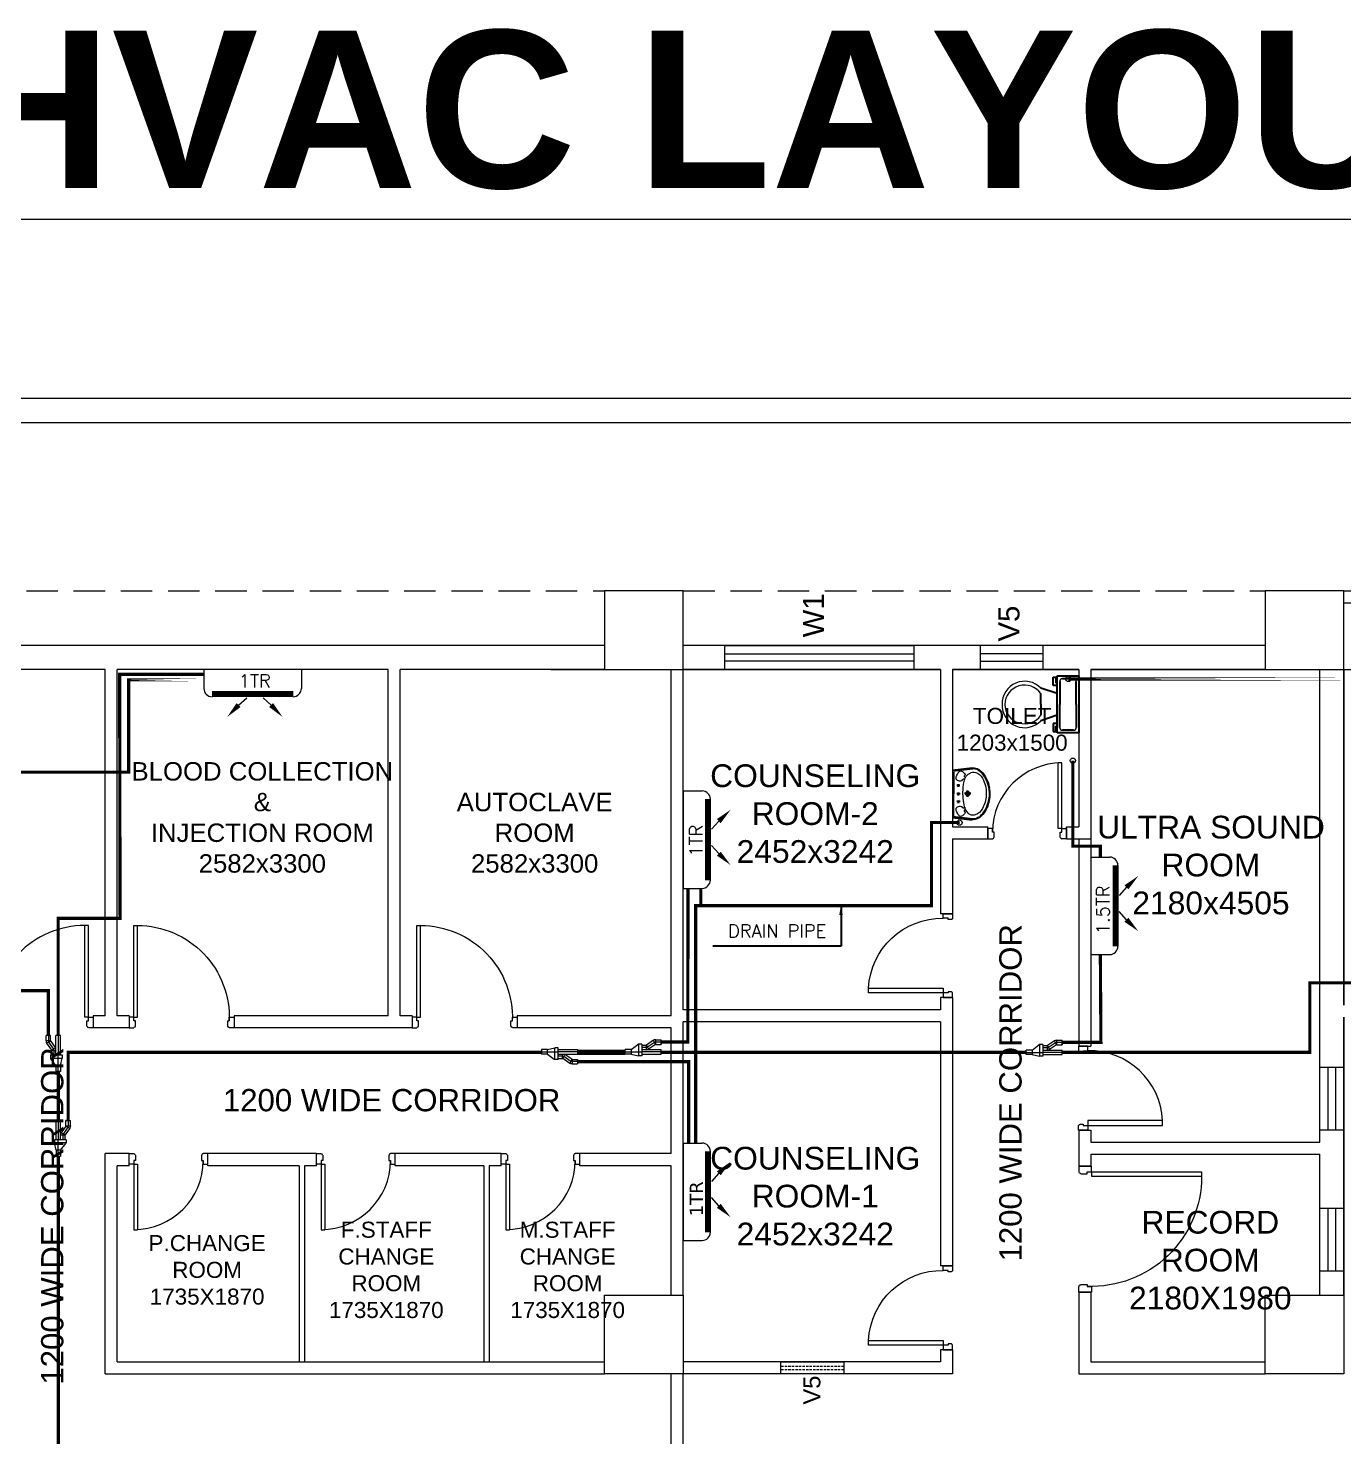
# Model space of a CAD drawing. Extents: x 3505867 to 4040009, y -660366 to -590408.
# Drawn here: x 3913450 to 3925987, y -603838 to -590408 of the extents above; entities that cross this region are included whole.
import ezdxf
from ezdxf.enums import TextEntityAlignment as Align

# ---------------------------------------------------------------- set-up
doc = ezdxf.new("R2010")
doc.units = 0
doc.header["$LTSCALE"] = 6
doc.header["$MEASUREMENT"] = 0
doc.linetypes.add('HIDDEN', pattern=[0.375, 0.25, -0.125])
doc.layers.get('0').update_dxf_attribs({"linetype": 'CONTINUOUS', "lineweight": 0})
for name, color, linetype, lineweight in [('1Y-JOINT', 1, 'CONTINUOUS', 0), ('AC CKT-8', 110, 'CONTINUOUS', 0), ('AC-AHU', 7, 'CONTINUOUS', 0), ('Chajja', 7, 'CONTINUOUS', 0), ('COL', 5, 'CONTINUOUS', 0), ('DIM', 7, 'CONTINUOUS', 0), ('DOOR', 44, 'CONTINUOUS', 0), ('HTL-COPPER PIPE', 6, 'CONTINUOUS', 0), ('HVAC_HI-WALL_1.5TR', 5, 'CONTINUOUS', 0), ('HVAC_HI_WALL_1TR', 1, 'CONTINUOUS', 0), ('JOINERY', 7, 'CONTINUOUS', 0), ('M HVAC HIGH WALL UNIT', 3, 'CONTINUOUS', 0), ('M-VRF- CKT', 5, 'CONTINUOUS', 0), ('MEP_HVAC_DRAIN_PIPE', 7, 'CONTINUOUS', 0), ('MEP_HVAC_TEXT', 7, 'CONTINUOUS', 0), ('MEP_HVAC_VRF_COPPER_PIPE', 6, 'CONTINUOUS', 0), ('P-Wall', 36, 'CONTINUOUS', 0), ('TITLE', 7, 'CONTINUOUS', 0), ('vrf', 6, 'CONTINUOUS', 0), ('WALL', 10, 'CONTINUOUS', 0), ('Window', 161, 'CONTINUOUS', 0)]:
    doc.layers.add(name, color=color, linetype=linetype, lineweight=lineweight)
doc.styles.add('ARIAL', font='arial.ttf')
doc.styles.add('VERDANA', font='verdana.ttf')
doc.dimstyles.new('TEXT', dxfattribs={"dimscale": 0, "dimtxt": 500, "dimasz": 100, "dimexe": 75, "dimexo": 100, "dimgap": 50, "dimtad": 0, "dimdec": 0, "dimzin": 0, "dimdsep": 46, "dimtxsty": 'ARIAL', "dimblk": 'OBLIQUE', "dimcen": 0.09, "dimdle": 100, "dimclrd": 256, "dimclre": 256, "dimclrt": 6, "dimadec": 0, "dimazin": 0, "dimtfac": 1, "dimtdec": 0, "dimtofl": 0, "dimtmove": 2, "dimatfit": 3, "dimfxl": 1, "dimfrac": 2, "dimtolj": 1, "dimtzin": 0, "dimarcsym": 0})

# ---------------------------------------------------------------- blocks, each defined once
blk = doc.blocks.new('Z$W@#1841')
at = {"layer": 'DOOR'}
blk.add_lwpolyline([(482, 633), (482, -167), (533, -167), (533, 633)], close=True, dxfattribs=at)
for points in [[(-254, -218), (-268, -218), (-268, -167), (-317, -167), (-317, -267), (-268, -267), (-268, -265, 0.414214), (-256, -254), (-254, -254)], [(519, -218), (533, -218), (533, -167), (583, -167), (583, -267), (533, -267), (533, -265, -0.414214), (522, -254), (519, -254)]]:
    blk.add_lwpolyline(points, format="xyb", close=True, dxfattribs=at)
at = {"layer": 'DOOR', "color": 145}
blk.add_arc((518, -152), 786, 92.6177, 181.1129, dxfattribs=at)
blk = doc.blocks.new('750')
at = {"layer": 'DOOR'}
for p, q in [((-50, 705), (-47.5, 705)), ((-35, 690), (-35, 692.5)), ((-50, 45), (-47.5, 45)), ((-35, 60), (-35, 57.5)), ((50, 45), (50, 80)), ((50, 80), (675, 80)), ((50, 45), (675, 45)), ((675, 45), (675, 80))]:
    blk.add_line(p, q, dxfattribs=at)
for points in [[(15, 690), (15, 705), (50, 705), (50, 750), (-50, 750), (-50, 705)], [(-35, 690), (15, 690)], [(15, 60), (15, 45), (50, 45), (50, 0), (-50, 0), (-50, 45)], [(-35, 60), (15, 60)]]:
    blk.add_lwpolyline(points, dxfattribs=at)
for centre, start, end in [((-35, 705), 180, 270), ((-35, 45), 90, 180)]:
    blk.add_arc(centre, 12.5, start, end, dxfattribs=at)
at = {"layer": 'DOOR', "color": 145}
blk.add_arc((15, 45), 660, 0, 90, dxfattribs=at)
blk = doc.blocks.new('A$C19B8274B')
at = {"layer": 'DOOR'}
for p, q in [((-45, 925), (-80, 925)), ((-80, 50), (-80, 925)), ((-45, 50), (-45, 925)), ((-45, 50), (-80, 50)), ((-955, -50), (-955, -47.5)), ((-940, -35), (-942.5, -35)), ((-60, -35), (-57.5, -35)), ((-45, -50), (-45, -47.5))]:
    blk.add_line(p, q, dxfattribs=at)
for points in [[(-940, 15), (-955, 15), (-955, 50), (-1000, 50), (-1000, -50), (-955, -50)], [(-940, -35), (-940, 15)], [(-60, 15), (-45, 15), (-45, 50), (0, 50), (0, -50), (-45, -50)], [(-60, -35), (-60, 15)]]:
    blk.add_lwpolyline(points, dxfattribs=at)
at = {"layer": 'DOOR', "color": 145}
blk.add_arc((-80, 50), 875, 90, 182.29244, dxfattribs=at)
at = {"layer": 'DOOR'}
for centre, start, end in [((-955, -35), 270, 0), ((-45, -35), 180, 270)]:
    blk.add_arc(centre, 12.5, start, end, dxfattribs=at)
blk = doc.blocks.new('u46')
at = {"color": 8, "lineweight": 25}
for p, q in [((-10, 228), (175, 249)), ((-10, 220), (181, 242)), ((-1, -209), (1, 209)), ((57, 81), (29, 81)), ((62, 2), (29, 2)), ((44, 93), (44, 67)), ((44, 14), (44, -13)), ((163, 3), (102, 3)), ((133, -27), (133, 33)), ((62, -73), (29, -73)), ((44, -61), (44, -87)), ((-10, -216), (181, -238)), ((-10, -224), (175, -245))]:
    blk.add_line(p, q, dxfattribs=at)
at = {"color": 8, "extrusion": (0, 0, -1)}
for centre, major_axis, start_param, end_param in [((56, 154), (0, 34), 4.33982, 5.202657), ((65, 170), (0.3, 49.2), 3.359735, 4.09512), ((145, 128), (1, 126), -1.238036, -0.892193), ((66, 199), (0, 20.7), -1.101507, 0.481509), ((57, 163), (-0.3, 56.9), 0.324902, 0.965135), ((104, 118), (-0.2, 26.8), -1.278641, -0.487266), ((96, 136), (0, 7.39), -0.727724, 1.373337), ((208, 103), (0, 110), -1.431017, -0.436146), ((110, 167), (-6.08, 6.08), 4.867594, 6.265028), ((110, 165), (5.47, 5.47), 2.097053, 3.541809), ((90, 185), (0, 17.9), 0.880684, 2.260744), ((190, 138), (0, 70.9), -0.405199, 0.56573), ((188, 150), (0, 99.5), -0.132539, 0.848731), ((186, 148), (0.1, 94.4), -0.049658, 0.838116), ((154, 79), (0, 140), 0.557563, 1.193786), ((57, 20), (0, 275), 0.806541, 1.180915), ((50, 14), (0, 294), 0.809856, 1.41441), ((44, 81), (0.02, 6.43), 3.139035, 9.42222), ((44, 2), (0.08, 6.43), 3.12883, 9.412015), ((62, 153), (0, 31.9), 2.620328, 3.422401), ((820, -1), (0, 732), -1.56667, -1.474079), ((888, 37), (1, 801), 4.558159, 4.668067), ((387, 48), (0, 296), -1.495794, -1.328336), ((133, 3), (0, 21.6), 3.141254, 9.424439), ((133, 3), (-0.1, 15.5), 3.145308, 9.428493), ((133, 3), (0, 10.9), 3.142047372431534, 9.42523267961112), ((13, 7), (0, 298), 1.141495, 1.637774), ((35, 3), (0, 303), 1.155365, 1.952189), ((72, -2), (0, 274), 1.346594, 1.865175), ((65, -164), (0.1, 49.2), -0.960797, -0.225412), ((44, -73), (0.02, 6.43), 3.139035, 9.42222), ((62, -147), (-0.1, 31.9), -0.276767, 0.525307), ((104, -111), (0.2, 26.8), 3.628858, 4.420234), ((97, -128), (-0.03, 8.55), 1.455188, 3.796569), ((263, -74), (0, 167), 4.181112, 4.641559), ((56, -13), (0, 287), 1.808981, 2.322804), ((62, -11), (0, 247), 1.579809, 2.112792), ((124, -52), (0, 200), 1.868215, 2.281789), ((56, -148), (0, 34), 4.222121, 5.084958), ((145, -122), (0, 126), 4.027191, 4.373034), ((66, -193), (0, 20.7), 2.661884, 4.2449), ((57, -157), (0.3, 56.9), 2.176458, 2.816691), ((110, -161), (-6.08, 6.08), 4.730546, 6.12798), ((111, -159), (6.17, 6.17), 4.354779, 6.027124), ((90, -178), (0, 17.9), 0.880848, 2.260908), ((193, -126), (0, 80.1), 3.554495, 4.299548), ((181, -107), (0, 94.7), 2.890537, 3.362984), ((185, -162), (-0.1, 83.2), 2.850118, 3.264751), ((188, -160), (0, 78.1), 2.562376, 3.231693), ((163, -80), (0, 126), 2.054055, 2.802751), ((187, -138), (0, 106), 2.310552, 2.942572), ((172, -117), (0, 123), 2.127435, 2.640092)]:
    blk.add_ellipse(centre, major_axis=major_axis, ratio=1, start_param=start_param, end_param=end_param, dxfattribs=at)
blk = doc.blocks.new('rhej')
at = {"color": 8, "lineweight": 25}
for p, q in [((310, 279), (310, -264)), ((517, 279), (310, 279)), ((517, 8), (517, 279)), ((310, 111), (155, 163)), ((272, 189), (272, 266)), ((272, 266), (298, 266)), ((310, 189), (272, 189)), ((298, 266), (298, 215)), ((298, 215), (310, 215)), ((336, 228), (336, 8)), ((466, 254), (362, 254)), ((491, 8), (491, 228)), ((155, 8), (155, 111)), ((155, 8), (155, -96)), ((336, -212), (336, 8)), ((491, 8), (491, -212)), ((517, -264), (517, 8)), ((310, -96), (155, -147)), ((272, -173), (272, -251)), ((310, -173), (272, -173)), ((272, -251), (298, -251)), ((298, -251), (298, -199)), ((298, -199), (310, -199)), ((310, -264), (517, -264)), ((466, -238), (362, -238))]:
    blk.add_line(p, q, dxfattribs=at)
at = {"color": 8, "extrusion": (0, 0, -1)}
for centre, major_axis, start_param, end_param in [((0, 16), (151, -151), 2.319632, 4.738539), ((1, 2), (-134, -134), 0.814663, 3.31238), ((359, 231), (-16.2, -16.2), 0.643501, 2.498091), ((469, 231), (16.2, -16.2), 3.785094, 5.639684), ((0, 0), (-151, -151), 4.686239, 7.105146), ((1, 13), (-134, -134), 4.541602, 7.039318), ((359, -215), (-16.2, -16.2), -0.927295, 0.927295), ((469, -215), (16.2, -16.2), 5.35589, 7.21048)]:
    blk.add_ellipse(centre, major_axis=major_axis, ratio=1, start_param=start_param, end_param=end_param, dxfattribs=at)
blk = doc.blocks.new('CIVIL IVF')
at = {"layer": 'Chajja', "color": 8, "linetype": 'HIDDEN', "ltscale": 200}
for p, q in [((-22265, 18165.2), (-16305, 18165.2)), ((-15555, 18165.2), (-10010, 18165.2))]:
    blk.add_line(p, q, dxfattribs=at)
at = {"layer": 'COL', "color": 8}
for points in [[(-16305, 17415.2), (-15555, 17415.2), (-15555, 18165.2), (-16305, 18165.2)], [(-10010, 17415.2), (-9260, 17415.2), (-9260, 18165.2), (-10010, 18165.2)], [(-16305, 10700.2), (-16305, 11450.2), (-15555, 11450.2), (-15555, 10700.2)]]:
    blk.add_lwpolyline(points, close=True, dxfattribs=at)
at = {"layer": 'COL', "color": 8, "elevation": 0}
blk.add_lwpolyline([(-10010, 10700.2), (-10010, 11450.2), (-9260, 11450.2), (-9260, 10700.2)], close=True, dxfattribs=at)
at = {"layer": 'P-Wall', "color": 8, "lineweight": 0}
for p, q in [((-19215, 12685.2), (-19215, 10815.2)), ((-19165, 12685.2), (-19165, 10815.2)), ((-17455, 12685.2), (-17455, 10815.2)), ((-17405, 12685.2), (-17405, 10815.2))]:
    blk.add_line(p, q, dxfattribs=at)
at = {"layer": 'WALL', "color": 8, "linetype": 'ByBlock'}
for p, q in [((-16305, 17645.2), (-22265, 17645.2)), ((-10010, 17645.2), (-15555, 17645.2)), ((-21065, 17415.2), (-24330, 17415.2)), ((-21065, 14115.2), (-21065, 17415.2)), ((-20950, 14115.2), (-20950, 17415.2)), ((-18367.5, 17415.2), (-20950, 17415.2)), ((-18367.5, 14115.2), (-18367.5, 17415.2)), ((-16305, 17415.2), (-18252.5, 17415.2)), ((-18252.5, 14115.2), (-18252.5, 17415.2)), ((-15670, 15800.2), (-15670, 17415.2)), ((-13102.8, 17415.2), (-15555, 17415.2)), ((-15555, 14172.7), (-15555, 17415.2)), ((-13102.8, 17415.2), (-13102.8, 15087.7)), ((-12987.8, 17415.2), (-12987.8, 15915.2)), ((-11784.8, 17415.2), (-11784.8, 15915.2)), ((-11669.8, 17415.2), (-11669.8, 15800.2)), ((-9489.9, 12910.1), (-9490, 17415.2)), ((-9260, 17415.2), (-9260, 14215.2)), ((-9260, 14215.3), (-9260, 17415.2)), ((-12987.8, 15915.2), (-12652.8, 15915.2)), ((-12652.8, 15800.2), (-12652.8, 15915.2)), ((-11902.8, 15915.2), (-11784.8, 15915.2)), ((-11902.8, 15800.2), (-11902.8, 15915.2)), ((-15670, 14115.2), (-15670, 15800.2)), ((-12987.8, 15800.2), (-12987.8, 15087.7)), ((-12987.8, 15800.2), (-12652.8, 15800.2)), ((-11902.8, 15800.2), (-11669.8, 15800.2)), ((-11784.8, 15800.2), (-11784.8, 13825.1)), ((-11669.8, 15800.2), (-11669.8, 13825.1)), ((-12987.8, 15087.7), (-13102.8, 15087.7)), ((-13102.8, 14287.7), (-13102.8, 14172.7)), ((-12987.8, 14287.7), (-13102.8, 14287.7)), ((-12987.8, 14287.7), (-12987.8, 11730.2)), ((-21065, 14115.2), (-21179.1, 14115.2)), ((-21179.1, 14115.2), (-21179.1, 14000.2)), ((-21065, 14115.2), (-21179.1, 14115.2)), ((-20835.9, 14115.2), (-20950, 14115.2)), ((-20835.9, 14115.2), (-20835.9, 14000.2)), ((-18367.5, 14115.2), (-19835.9, 14115.2)), ((-19835.9, 14115.2), (-19835.9, 14000.2)), ((-18138.4, 14115.2), (-18252.5, 14115.2)), ((-18138.4, 14115.2), (-18138.4, 14000.2)), ((-15670, 14115.2), (-17138.4, 14115.2)), ((-17138.4, 14115.2), (-17138.4, 14000.2)), ((-13102.8, 14172.7), (-15555, 14172.7)), ((-20835.9, 14000.2), (-21179.1, 14000.2)), ((-18138.4, 14000.2), (-19835.9, 14000.2)), ((-15670, 14000.2), (-17138.4, 14000.2)), ((-15670, 12800.2), (-15670, 14000.2)), ((-13102.8, 14057.7), (-15555, 14057.7)), ((-15555, 11450.2), (-15555, 14057.7)), ((-13102.8, 14057.7), (-13102.8, 11730.2)), ((-9260, 11450.2), (-9260, 14100.3)), ((-9260, 14100.2), (-9260, 11450.2)), ((-11784.8, 13825.1), (-11669.8, 13825.1)), ((-11784.8, 13025.1), (-11784.8, 12680.1)), ((-11784.8, 13025.1), (-11669.8, 13025.1)), ((-11669.8, 13025.1), (-11669.8, 12910.1)), ((-11669.8, 12910.1), (-9490, 12910.1)), ((-21065, 10700.2), (-21065, 12800.2)), ((-20835, 12800.2), (-21065, 12800.2)), ((-20835, 12685.2), (-20835, 12800.2)), ((-19050, 12800.2), (-20085, 12800.2)), ((-20085, 12685.2), (-20085, 12800.2)), ((-19050, 12685.2), (-19050, 12800.2)), ((-17290, 12800.2), (-18300, 12800.2)), ((-18300, 12685.2), (-18300, 12800.2)), ((-17290, 12685.2), (-17290, 12800.2)), ((-15670, 12800.2), (-16540, 12800.2)), ((-16540, 12685.2), (-16540, 12800.2)), ((-11669.8, 12795.1), (-9490, 12795.1)), ((-11669.8, 12795.1), (-11669.8, 12680.1)), ((-9489.9, 11450.2), (-9489.9, 12795.1)), ((-20950, 10815.2), (-20950, 12685.2)), ((-20835, 12685.2), (-20950, 12685.2)), ((-19215, 12685.2), (-20085, 12685.2)), ((-19050, 12685.2), (-19165, 12685.2)), ((-17455, 12685.2), (-18300, 12685.2)), ((-17290, 12685.2), (-17405, 12685.2)), ((-15670, 12685.2), (-16540, 12685.2)), ((-15670, 11450.2), (-15670, 12685.2)), ((-11784.8, 12680.1), (-11669.8, 12680.1)), ((-11784.8, 11480.1), (-11784.8, 10700.2)), ((-11784.8, 11480.1), (-11669.8, 11480.1)), ((-11669.8, 11480.1), (-11669.8, 10815.2)), ((-13102.8, 10930.2), (-13102.8, 10815.2)), ((-13102.8, 10930.2), (-13102.8, 10815.2)), ((-12987.8, 10930.2), (-13102.8, 10930.2)), ((-12987.8, 10930.2), (-12987.8, 10700.2)), ((-20950, 10815.2), (-16305, 10815.2)), ((-13102.8, 10815.2), (-15555, 10815.2)), ((-11669.8, 10815.2), (-10010, 10815.2)), ((-21065, 10700.2), (-16305, 10700.2)), ((-15670, 9925.2), (-15670, 10700.2)), ((-15555, 9925.2), (-15555, 10700.2)), ((-12987.8, 10700.2), (-15555, 10700.2)), ((-11784.8, 10700.2), (-10010, 10700.2))]:
    blk.add_line(p, q, dxfattribs=at)
at = {"layer": 'WALL', "color": 8, "lineweight": 0}
for p, q in [((-11784.8, 17415.2), (-12987.8, 17415.2)), ((-10010, 17415.2), (-11669.8, 17415.2)), ((-15670, 15800.2), (-15670, 15800.2)), ((-12987.8, 11730.2), (-13102.8, 11730.2))]:
    blk.add_line(p, q, dxfattribs=at)
at = {"layer": 'WALL', "color": 8, "linetype": 'ByBlock'}
for points in [[(-9260, 18165.2), (-8660, 18165.2), (-8660, 17645.2)], [(-9260, 18165.2), (-8660, 18165.2), (-8660, 17645.2)], [(-9260, 18050.2), (-8775, 18050.2), (-8775, 17645.2)], [(-9260, 18050.2), (-8775, 18050.2), (-8775, 17645.2)], [(-16817.6, 17415.2), (-13102.8, 17415.2)], [(-12987.8, 17415.2), (-11784.8, 17415.2)], [(-11669.8, 17415.2), (-6260, 17415.2), (-6260, 11450.2)]]:
    blk.add_lwpolyline(points, dxfattribs=at)
at = {"layer": 'Window', "color": 8, "linetype": 'HIDDEN', "ltscale": 15}
for p, q in [((-14024.9, 10771.8), (-14624.9, 10771.8)), ((-14024.9, 10739.4), (-14624.9, 10739.4))]:
    blk.add_line(p, q, dxfattribs=at)
at = {"layer": 'Window', "color": 8, "linetype": 'Continuous'}
for points in [[(-13358.8, 17645.2), (-13358.8, 17415.2), (-15158.8, 17415.2), (-15158.8, 17645.2)], [(-12124.7, 17415.2), (-12124.7, 17645.2), (-12724.7, 17645.2), (-12724.7, 17415.2)], [(-13358.8, 17565.2), (-13358.8, 17495.2), (-15158.8, 17495.2), (-15158.8, 17565.2)], [(-12124.7, 17495.2), (-12124.7, 17565.2), (-12724.7, 17565.2), (-12724.7, 17495.2)], [(-9490, 13625.1), (-9260, 13625.1), (-9260, 13025.1), (-9490, 13025.1)], [(-9410, 13625.1), (-9340, 13625.1), (-9340, 13025.1), (-9410, 13025.1)], [(-9490, 12280.2), (-9260, 12280.2), (-9260, 11680.2), (-9490, 11680.2)], [(-9410, 12280.2), (-9340, 12280.2), (-9340, 11680.2), (-9410, 11680.2)]]:
    blk.add_lwpolyline(points, close=True, dxfattribs=at)
at = {"layer": 'Window', "color": 8, "linetype": 'Continuous', "elevation": 0}
blk.add_lwpolyline([(-14624.9, 10700.2), (-14624.9, 10815.2), (-14024.9, 10815.2), (-14024.9, 10700.2)], close=True, dxfattribs=at)
at = {"layer": 'DOOR', "color": 8}
for p, rotation in [((-11902.8, 15850.2), 89.99999999999999), ((-20835, 12750.2), 270), ((-19050, 12750.2), 270), ((-17290, 12750.2), 270)]:
    blk.add_blockref('750', p, dxfattribs=dict(at, rotation=rotation))
at = {"layer": 'DOOR', "color": 8, "linetype": 'Continuous'}
for name, p, xscale, yscale, zscale, rotation in [('Z$W@#1841', (-13225.5, 14805.6), -0.8888888889923692, 0.8888888889923692, 0.8888888888759539, 89.99999999999977), ('Z$W@#1841', (-11550.1, 13543.1), 0.8888888889923692, 0.8888888889923692, 0.8888888889923692, 270), ('A$C19B8274B', (-11724.8, 12680.1), -1.2, 1.2, 1.2, 269.9999999999842), ('Z$W@#1841', (-13225.5, 11448.1), -0.8888888889923692, 0.8888888889923692, 0.8888888888759539, 89.99999999999977)]:
    blk.add_blockref(name, p, dxfattribs=dict(at, xscale=xscale, yscale=yscale, zscale=zscale, rotation=rotation))
blk.add_blockref('A$C19B8274B', (-21179.1, 14050.2), dxfattribs=at)
at = {"layer": 'DOOR', "color": 8, "linetype": 'Continuous', "xscale": -1}
for p in [(-20835.9, 14050.2), (-18138.4, 14050.2)]:
    blk.add_blockref('A$C19B8274B', p, dxfattribs=at)
at = {"layer": 'WALL', "color": 8, "linetype": 'ByBlock', "xscale": -1, "rotation": 180}
blk.add_blockref('rhej', (-12302.2, 17090.3), dxfattribs=at)
at = {"layer": 'WALL', "color": 8, "linetype": 'ByBlock'}
blk.add_blockref('u46', (-12977.7, 16229.2), dxfattribs=at)
at = {"layer": 'DIM', "color": 8, "style": 'ARIAL'}
for p in [(-12266.8, 13380.2), (-21398.3, 12206)]:
    blk.add_text('1200 WIDE CORRIDOR', height=212.5, rotation=90, dxfattribs=at).set_placement(p, align=Align.BOTTOM_CENTER)
blk.add_text('1200 WIDE CORRIDOR', height=212.5, dxfattribs=at).set_placement((-18334, 13140), align=Align.BOTTOM_CENTER)
at = {"layer": 'DIM', "color": 8, "attachment_point": 5, "style": 'ARIAL'}
for s, insert, char_height, width in [('TOILET\\P1203x1500', (-12420.6, 16844.8), 153, 1626.956), ('BLOOD COLLECTION \\P&\\PINJECTION ROOM\\P2582x3300', (-19566, 16004.8), 175.567, 2637.717), ('COUNSELING\\PROOM-2\\P2452x3242', (-14297.4, 16040.5), 216.75, 2086.034), ('\\PAUTOCLAVE\\PROOM\\P2582x3300', (-16970.9, 16004.8), 175.57, 1589.812), ('ULTRA SOUND\\PROOM\\P2180x4505', (-10526, 15550.1), 216.75, 2086.034), ('COUNSELING\\PROOM-1\\P2452x3242', (-14297.4, 12393.7), 216.75, 2086.034), ('RECORD\\PROOM 2180X1980', (-10532.1, 11783.2), 216.75, 2086.034), ('F.STAFF\\PCHANGE\\PROOM\\P1735X1870', (-18384.9, 11691), 153, 1198.956), ('M.STAFF\\PCHANGE\\PROOM\\P1735X1870', (-16656.7, 11691), 153, 1198.956), ('P.CHANGE\\PROOM\\P1735X1870', (-20092.3, 11691), 153, 1198.956)]:
    blk.add_mtext(s, dxfattribs=dict(at, insert=insert, char_height=char_height, width=width))
at = {"layer": 'JOINERY', "color": 8, "style": 'ARIAL', "width": 1}
for s, height, p in [('W1', 200, (-14214.5, 17722.6)), ('V5', 200, (-12350.9, 17682.8)), ('V5', 161.2, (-14248.1, 10408, -101230.8))]:
    blk.add_text(s, height=height, rotation=90, dxfattribs=at).set_placement(p)
blk = doc.blocks.new('HI WALL SPLIT AC UNIT 1TR')
at = {"layer": 'M HVAC HIGH WALL UNIT', "color": 1, "lineweight": 5}
for p, q in [((1294404, -128752), (1294404, -129681)), ((1294404, -128752), (1294584, -128752)), ((1294662, -128831), (1294662, -129602)), ((1294404, -129681), (1294584, -129681))]:
    blk.add_line(p, q, dxfattribs=at)
at = {"layer": 'M HVAC HIGH WALL UNIT', "color": 8, "lineweight": 5}
for p, q in [((1294616, -128831), (1294616, -129602)), ((1294625, -128831), (1294625, -129602)), ((1294637, -128831), (1294637, -129602)), ((1294646, -128831), (1294646, -129602)), ((1294655, -128831), (1294655, -129602))]:
    blk.add_line(p, q, dxfattribs=at)
at = {"layer": 'M HVAC HIGH WALL UNIT', "color": 7, "lineweight": 5}
for p, q in [((1294743, -129040), (1294674, -129117)), ((1294743, -129350), (1294674, -129272))]:
    blk.add_line(p, q, dxfattribs=at)
at = {"layer": 'M HVAC HIGH WALL UNIT', "color": 1, "lineweight": 5}
for centre, start, end in [((1294584, -128831), 0, 90), ((1294584, -129602), 270, 0)]:
    blk.add_arc(centre, 78.8, start, end, dxfattribs=at)
at = {"layer": 'M HVAC HIGH WALL UNIT', "color": 7, "lineweight": 5}
for points in [[(1294761, -129059), (1294725, -129021), (1294856, -128931)], [(1294761, -129331), (1294725, -129369), (1294856, -129459)]]:
    blk.add_solid(points, dxfattribs=at)
blk = doc.blocks.new('HI WALL SPLIT AC UNIT 1.5TR')
at = {"layer": 'HVAC_HI-WALL_1.5TR', "color": 5, "lineweight": 5}
for p, q in [((1295076, -129963), (1295847, -129963)), ((1294997, -130221), (1294997, -130042)), ((1295926, -130221), (1295926, -130042)), ((1294997, -130221), (1295926, -130221))]:
    blk.add_line(p, q, dxfattribs=at)
at = {"layer": 'HVAC_HI-WALL_1.5TR', "color": 8, "lineweight": 5}
for p, q in [((1295076, -129970), (1295847, -129970)), ((1295076, -129979), (1295847, -129979)), ((1295076, -129988), (1295847, -129988)), ((1295076, -130000), (1295847, -130000)), ((1295076, -130009), (1295847, -130009))]:
    blk.add_line(p, q, dxfattribs=at)
at = {"layer": 'HVAC_HI-WALL_1.5TR', "color": 7, "lineweight": 5}
for p, q in [((1295285, -129882), (1295363, -129952)), ((1295595, -129882), (1295517, -129952))]:
    blk.add_line(p, q, dxfattribs=at)
at = {"layer": 'HVAC_HI-WALL_1.5TR', "color": 5, "lineweight": 5}
for centre, start, end in [((1295076, -130042), 90, 180), ((1295847, -130042), 0, 90)]:
    blk.add_arc(centre, 78.8, start, end, dxfattribs=at)
at = {"layer": 'HVAC_HI-WALL_1.5TR', "color": 7, "lineweight": 5}
for points in [[(1295304, -129864), (1295266, -129901), (1295176, -129769)], [(1295576, -129864), (1295614, -129901), (1295704, -129769)]]:
    blk.add_solid(points, dxfattribs=at)
blk = doc.blocks.new('Y-JOINT')
at = {"layer": '1Y-JOINT', "extrusion": (7.0061e-12, -6.61628e-05, 1)}
for p, q in [((416463, -2646, 0), (416247, -2646, 0)), ((416247, -2646, 0), (416247, -2697, 0)), ((416463, -2757, 0), (416463, -2628, 0)), ((416463, -2628, 0), (416499, -2628, 0)), ((416499, -2757, 0), (416499, -2628, 0)), ((416579, -2646, 0), (416499, -2628, 0)), ((416247, -2671, 0), (416463, -2671, 0)), ((416463, -2697, 0), (416247, -2697, 0)), ((416306, -2756, 0), (416247, -2756, 0)), ((416247, -2772, 0), (416247, -2756, 0)), ((416247, -2756, 0), (416247, -2807, 0)), ((416247, -2781, 0), (416306, -2781, 0)), ((416306, -2807, 0), (416247, -2807, 0)), ((416306, -2756, 0), (416306, -2807, 0)), ((416310, -2755, 0), (416386, -2703, 0)), ((416310, -2755, 0), (416333, -2801, 0)), ((416321, -2778, 0), (416399, -2725, 0)), ((416333, -2801, 0), (416408, -2748, 0)), ((416408, -2748, 0), (416386, -2703, 0)), ((416412, -2747, 0), (416412, -2697, 0)), ((416463, -2697, 0), (416412, -2697, 0)), ((416412, -2722, 0), (416463, -2722, 0)), ((416463, -2747, 0), (416412, -2747, 0)), ((416463, -2757, 0), (416499, -2757, 0)), ((416579, -2697, 0), (416506, -2754, 0))]:
    blk.add_line(p, q, dxfattribs=at)
at = {"layer": '1Y-JOINT', "extrusion": (6.9964e-12, -6.61628e-05, 1)}
for p, q in [((416579, -2646, 0), (416647, -2646, 0)), ((416647, -2646, 0), (416647, -2697, 0)), ((416647, -2671, 0), (416463, -2671, 0)), ((416579, -2697, 0), (416647, -2697, 0))]:
    blk.add_line(p, q, dxfattribs=at)
at = {"layer": '1Y-JOINT'}
blk.add_line((416579, -2697, 0), (416579, -2646, 0), dxfattribs=at)
at = {"layer": '1Y-JOINT', "extrusion": (7.0061e-12, -6.61628e-05, 1)}
for centre, radius, start, end in [((416306, -2747, 0), 8.85, 270, 296.0671), ((416306, -2747, 0), 34.2, 270, 296.0671), ((416306, -2747, 0), 59.5, 270, 296.0671), ((416412, -2756, 0), 59.5, 90, 116.0671), ((416412, -2756, 0), 34.2, 90, 116.0671), ((416412, -2756, 0), 8.85, 90, 116.0671), ((416499, -2749, 0), 8.85, 270, 321.3789)]:
    blk.add_arc(centre, radius, start, end, dxfattribs=at)
blk = doc.blocks.new('A$C4D743431')
at = {"layer": 'AC CKT-8', "xscale": 0.933787291884793, "yscale": 0.933787291884793, "zscale": 0.933787291884793, "rotation": 359.9999939263457}
blk.add_blockref('Y-JOINT', (-389060, 2495, 0), dxfattribs=at)
blk = doc.blocks.new('G$C4406566D')
at = {"layer": 'M-VRF- CKT', "xscale": 0.8031807735897878, "yscale": 0.8031807735897878, "zscale": 0.8031807735897878, "rotation": 180}
blk.add_blockref('A$C4D743431', (-224, -89, 0), dxfattribs=at)
blk.add_blockref('A$C4D743431', (-224, -89, 0), dxfattribs=at)
blk = doc.blocks.new('G$C186CAD5F')
at = {"layer": 'vrf', "color": 3, "xscale": 8.96419313933734, "yscale": 8.96419313933734, "zscale": 8.96419313933734, "rotation": 270.0000005682937}
blk.add_blockref('G$C4406566D', (796, -2010, 0), dxfattribs=at)
blk = doc.blocks.new('_Oblique')
at = {"color": 0, "linetype": 'ByBlock', "lineweight": -2}
blk.add_line((-0.5, -0.5), (0.5, 0.5), dxfattribs=at)

msp = doc.modelspace()

# ---------------------------------------------------------------- linework, layer by layer
for points in [[(3942401.3, -593936.6), (3942401.3, -625948), (3897320.1, -625948), (3897320.1, -593936.6)], [(3942169.5, -594168.4), (3942169.5, -625716.2), (3897552, -625716.2), (3897552, -594168.4)]]:
    msp.add_lwpolyline(points, close=True)
at = {"layer": 'MEP_HVAC_DRAIN_PIPE', "linetype": 'ByBlock', "const_width": 30}
for points in [[(3914406.7, -596621.8), (3914406.7, -597501.8), (3910504.5, -597501.8), (3910504.5, -597501.8)], [(3923666.9, -598311.3), (3923666.9, -598206.2), (3923405, -598206.2), (3923405, -597391.6)], [(3919811, -601037.5), (3919811, -598773.9), (3922058.7, -598773.9), (3922058.7, -597982), (3922325.1, -597982)], [(3919859.5, -598609), (3919859.5, -598776.3)]]:
    msp.add_lwpolyline(points, dxfattribs=at)
at = {"layer": 'MEP_HVAC_DRAIN_PIPE', "linetype": 'ByBlock'}
for points in [[(3915123.9, -596621.8, 30, 30, 0), (3915123.9, -596621.8, 30, 30, 0), (3914391.9, -596621.8, 0, 0, 0)], [(3926054, -596612.9, 30, 30, 0), (3926054, -596612.9, 30, 30, 0), (3923362.3, -596612.9, 0, 0, 0)]]:
    msp.add_lwpolyline(points, format="xyseb", close=True, dxfattribs=at)
for centre in [(3923405, -597391.6), (3922325.1, -597982)]:
    msp.add_circle(centre, 25, dxfattribs=at)
at = {"layer": 'MEP_HVAC_TEXT', "linetype": 'ByBlock'}
msp.add_circle((3923362.3, -596612.9), 25, dxfattribs=at)
at = {"layer": 'MEP_HVAC_VRF_COPPER_PIPE', "color": 6, "linetype": 'ByBlock', "const_width": 30, "elevation": 0}
for points in [[(3913720.2, -598894.5), (3913720.2, -598894.5), (3914325.3, -598894.5), (3914320.9, -596554.2)], [(3914320.9, -596569.2), (3915123.9, -596569.2), (3915123.9, -596569.2), (3915123.9, -596569.2), (3915123.9, -596569.2)], [(3919480.6, -600073.9), (3919736.6, -600073.9), (3919736.8, -598609)], [(3913735.2, -600013.2), (3913735.2, -598879.2), (3913735.2, -598879.2), (3913735.2, -598879.2), (3913735.2, -598879.2)], [(3923301.9, -600077.8), (3923672.5, -600077.8), (3923666.9, -599240.3)], [(3925662.6, -600171.8), (3925662.6, -599495), (3925662.6, -599495), (3925662.6, -599495), (3925662.6, -599495)], [(3925662.6, -599510.1), (3926104.3, -599510.1), (3926104.3, -599510.1), (3926104.3, -599510.1), (3926104.3, -599510.1)], [(3913641.1, -600013.2), (3913641.1, -599584.7), (3911519.6, -599584.7)], [(3913831.4, -600821.9), (3913831.4, -600171.8), (3918341.3, -600171.8)], [(3919480.6, -600171.8), (3922959.9, -600171.8)], [(3923301.9, -600171.8), (3925678.3, -600171.8), (3925678.3, -600171.8), (3925678.3, -600171.8), (3925678.3, -600171.8)], [(3918683.3, -600262), (3919744.3, -600262), (3919744.2, -601037.5)]]:
    msp.add_lwpolyline(points, dxfattribs=at)
at = {"layer": 'MEP_HVAC_VRF_COPPER_PIPE', "linetype": 'ByBlock', "const_width": 50, "elevation": 0}
msp.add_lwpolyline([(3918683.3, -600171.8), (3919138.6, -600171.8)], dxfattribs=at)
at = {"layer": 'MEP_HVAC_VRF_COPPER_PIPE', "color": 6, "linetype": 'ByBlock', "const_width": 30}
for points in [[(3913737, -600355.1), (3913737, -600821.9)], [(3913737, -601163.9), (3913737, -607078.2)]]:
    msp.add_lwpolyline(points, dxfattribs=at)

# ---------------------------------------------------------------- block references
at = {"linetype": 'ByBlock'}
msp.add_blockref('CIVIL IVF', (3935247.1, -613938.4), dxfattribs=at)
at = {"layer": 'HTL-COPPER PIPE', "yscale": 0.1271654228864588, "zscale": 0.1271654228864588}
for p, xscale, rotation in [((3913735.2, -600355.1, 0), 0.1271654228864588, 179.9999988847808), ((3919138.6, -600167.9, 0), 0.1271654228864588, 89.99999888478091), ((3922959.9, -600171.8, 0), 0.1271654228864588, 89.99999888478091), ((3918341.3, -600167.9, 0), -0.1271654228864588, 90.00000111521904), ((3913737.4, -601163.9), -0.1271654228864588, 180)]:
    msp.add_blockref('G$C186CAD5F', p, dxfattribs=dict(at, xscale=xscale, rotation=rotation))
at = {"layer": 'HVAC_HI-WALL_1.5TR', "rotation": 270}
msp.add_blockref('HI WALL SPLIT AC UNIT 1.5TR', (4053798.1, 696685.9), dxfattribs=at)
at = {"layer": 'HVAC_HI_WALL_1TR'}
for p, rotation in [((4044949.7, 697866.6), 269.9935877759083), ((2625302.3, -468783.2), 359.9935877759083), ((2625302.3, -472140.7), 359.9935877759083)]:
    msp.add_blockref('HI WALL SPLIT AC UNIT 1TR', p, dxfattribs=dict(at, rotation=rotation))

# ---------------------------------------------------------------- texts
at = {"layer": 'MEP_HVAC_TEXT', "color": 0, "char_height": 125, "attachment_point": 3, "style": 'VERDANA'}
for s, insert, rotation in [('{\\Fromans|c0;\\C256;1TR}', (3915760.8, -596568.9), 359.99312), ('{\\Fromans|c0;\\C256;1TR}', (3919751.2, -598000.7), 89.99312), ('{\\Fromans|c0;\\C256;1.5TR}', (3923629.9, -598580.1), 89.99312), ('{\\Fromans|c0;\\C256;DRAIN PIPE}', (3921055.9, -598952.6), 359.99312), ('{\\C256;1TR}', (3919754.2, -601402.1), 89.99312)]:
    msp.add_mtext_dynamic_manual_height_columns(s, width=1718.699, gutter_width=750, heights=[0], dxfattribs=dict(at, insert=insert, rotation=rotation))
at = {"layer": 'TITLE', "color": 6, "insert": (3920298.1, -590430.4), "char_height": 1500, "width": 36564.74, "attachment_point": 2, "style": 'ARIAL'}
msp.add_mtext('{\\L\\fArial|b1|i0|c0|p34;HVAC LAYOUT}', dxfattribs=at)

# ---------------------------------------------------------------- leaders
at = {"layer": 'AC-AHU', "linetype": 'ByBlock'}
msp.add_leader([(3921195.6, -598763.1), (3921195.6, -599161), (3919975.6, -599161)], dimstyle='TEXT', override={"dimscale": 1, "dimtxt": 200, "dimasz": 100}, dxfattribs=at)

doc.saveas('drawing.dxf')
